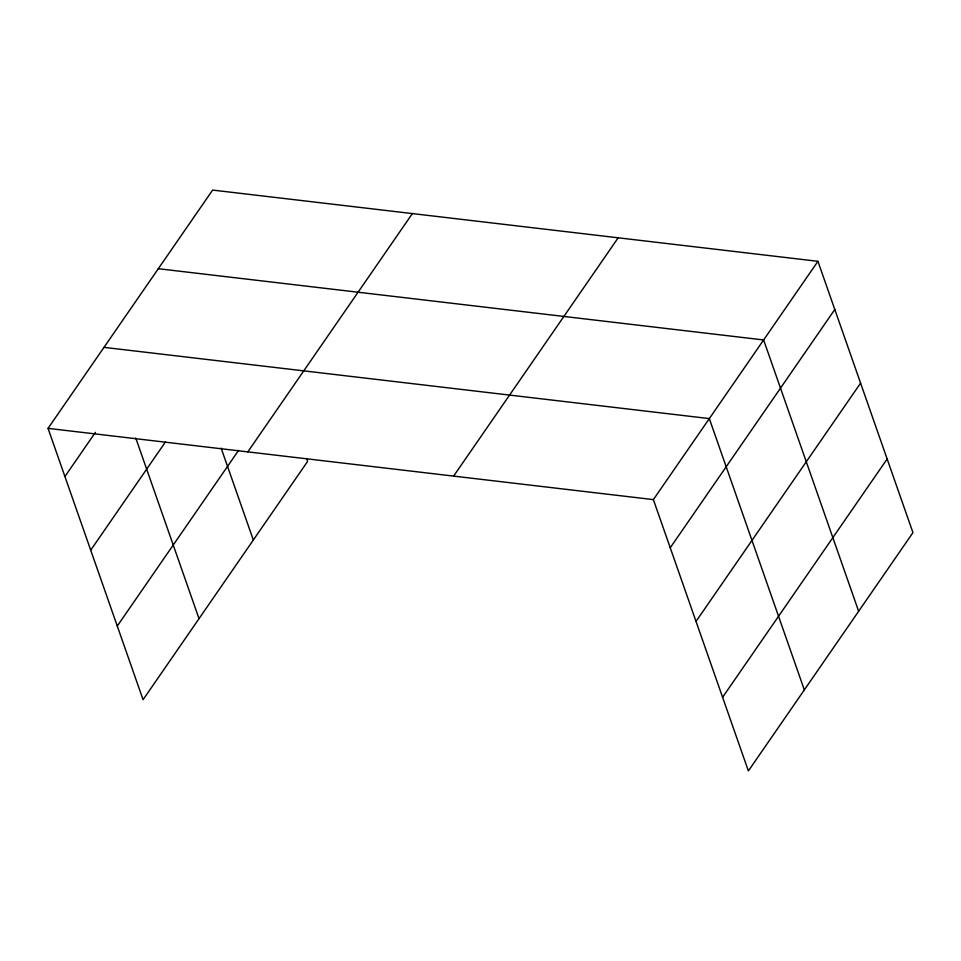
<?xml version="1.0" encoding="UTF-8"?>
<svg xmlns="http://www.w3.org/2000/svg" width="961" height="961" viewBox="0 0 961 961"><rect width="100%" height="100%" fill="white"/><g stroke="black" fill="none" stroke-linecap="round" stroke-linejoin="round"><path stroke-width="1.44" d="M306.643 458.553L307.628 461.388L143.069 699.692L48.05 428.366L212.621 190.074L817.931 261.308L912.95 532.634L748.379 770.926L653.372 499.612L817.931 261.308M64.916 476.536L95.439 432.342M90.706 550.185L165.328 442.12M117.278 626.055L238.568 450.409M247.806 451.886L412.377 213.582M453.616 476.103L618.187 237.799M670.237 547.782L834.809 309.478M696.028 621.419L860.588 383.127M722.588 697.29L887.159 458.986M158.313 268.708L763.623 339.954L858.641 611.268M104.004 347.353L709.314 418.588L804.333 689.914M48.05 428.366L653.372 499.612M221.138 448.126L253.332 540.022M135.753 438L199.023 618.668"/></g></svg>
